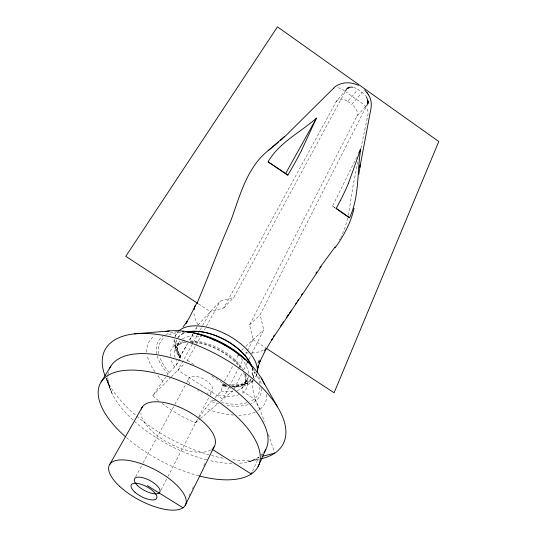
<?xml version="1.0" encoding="UTF-8"?>
<svg xmlns="http://www.w3.org/2000/svg" width="537" height="537" viewBox="0 0 537 537"><rect width="100%" height="100%" fill="white"/><g stroke="black" fill="none" stroke-linecap="round" stroke-linejoin="round"><path stroke-width="0.4" stroke-dasharray="2.69 2.01" d="M157.173 356.085A57.701 29.159 27.9 0 0 168.074 374.007A3.9 0.436 -57.2 0 1 169.256 372.53L175.794 365.596L180.674 357.172L178.365 351.849L178.512 352.326L177.572 347.741L177.593 348.278L177.781 345.137L177.673 345.66L178.902 342.472L175.626 348.251L177.74 345.553L177.338 345.915L180.009 344.089L179.526 344.351L182.895 343.029L186.406 342.364M252.853 380.76L252.665 385.694A41.114 33.791 54.1 0 0 254.518 396.964C257.357 405.428 262.197 413.02 264.177 421.827M180.721 356.964L180.21 358.152L179.767 357.333A38.919 19.95 27.9 0 1 180.117 340.901M253.182 377.88L254.652 371.443M174.095 339.216L173.961 344.801L175.418 350.312L179.412 357.736L180.654 356.837M108.239 373.645L108.501 372.181M253.175 378.014L254.484 372.027M188.078 342.868L186.936 344.828A47.491 5.095 -57 0 1 180.459 355.534L179.405 357.723M348.372 215.297L352.366 190.259A429.117 253.686 57.1 0 1 353.702 182.15L358.38 159.643M360.938 148.299L368.033 114.247A10.136 6.773 41.9 0 0 362.535 103.641L345.747 91.753M347.768 218.042L344.667 228.722L340.76 237.502M215.089 397.461L219.995 392.513L223.801 384.633L225.453 384.915M179.412 357.521L186.936 344.828M256.834 374.537L254.639 379.142M252.578 471.077L258.888 457.188A88.001 41.154 27.9 0 1 237.79 463.357M174.928 336.357L178.344 331.369M257.841 363.099L258.599 361.482M238.193 355.192L234.494 362.67M258.089 362.562L259.572 359.522M188.937 495.738L190.051 493.49M192.28 488.979L193.394 486.723M203.785 465.68L204.899 463.424M335.954 208.457L332.544 206.121L356.615 157.328M258.861 360.945L259.391 359.877M234.239 388.788L242.375 372.524M243.657 369.959L247.148 362.965M249.04 359.186L250.92 355.434M251.665 353.943L263.734 329.799L260.109 314.803L366.167 106.756M228.997 387.278L222.989 399.179L177.881 370.228L192.897 343.156M229.373 386.533L238.388 368.677M238.764 367.932L242.899 359.75M245.53 354.541L247.027 351.567M247.403 350.822L253.041 339.666L249.557 324.905L356.85 116.348L365.945 106.078M160.993 489.952L167.544 477.286M167.927 476.541L198.368 417.685M198.757 416.94L209.544 396.078M209.927 395.333L212.243 390.862M232.561 366.449L229.97 371.329A47.753 7.478 -57.5 0 1 224.453 381.055M197.952 325.039L220.23 301.176L233.823 297.451L345.063 91.814M197.066 326.677L195.293 329.946L196.374 327.966M135.626 476.802L142.768 463.619M143.164 462.881L174.518 405.019M174.914 404.287L186.42 383.049M186.816 382.317L188.802 378.652M202.644 325.597L210.35 311.695L223.761 307.949L336.115 101.721L344.418 91.693M186.943 361.065L195.696 345.687M196.045 345.049L200.892 336.256M204.315 330.054L205.329 328.208M206.349 326.362L220.23 301.176M193.307 342.425L198.173 333.645M198.583 332.913L199.798 330.718M200.207 329.987L202.234 326.328M339.444 239.918L340.122 238.723M263.002 353.232L263.197 352.89M223.11 383.27L222.338 385.391L227.896 386.459M158.455 400.622A79.463 39.107 27.9 0 1 152.709 395.662L162.845 381.163A58.432 6.209 -57 0 0 165.745 377.229M162.12 403.502A79.463 39.107 27.9 0 0 195.421 422.787L197.965 419.209M199.24 417.417L205.611 408.469A58.036 9.008 -57.4 0 0 210.927 401.454M176.062 365.241L177.478 363.039L177.035 362.227A39.087 19.856 27.9 0 1 176.163 360.428M336.115 101.721A10.223 6.887 41.3 0 1 347.687 101.459L357.911 89.498L362.086 92.465A10.391 6.887 41.6 0 1 365.569 95.875M356.85 116.348A10.216 6.88 41.5 0 0 351.809 104.366L362.086 92.465M253.524 380.478C248.517 385.942 240.556 387.224 233.481 386.996M223.761 307.949L233.823 297.451M174.606 367.039L174.639 366.999A42.436 21.46 27.9 0 1 170.853 359.186M152.709 395.662L170.86 377.323M171.444 376.732L184.493 363.549M249.557 324.905L260.109 314.803M241.603 350.211L243.409 348.547M245.818 346.325L263.734 329.799M222.392 385.412L223.788 384.626M261.17 455.208L262.882 453.725M195.421 422.787L199.811 419.035M200.435 418.498L217.975 403.475M220.479 401.327L232.904 390.688M258.888 457.188L253.88 459.914L247.966 461.874L259.089 459.242M230.91 385.506L236.421 385.318L241.006 384.324L245.194 382.102L247.255 379.666L244.751 384.74L245.758 381.451L245.684 381.995L245.664 378.753L245.724 379.297L244.899 375.752L245.08 376.249L243.449 372.47M190.957 342.156L192.575 342.217L192.172 342.19C210.652 343.855 228.5 353.292 240.314 367.597M226.983 385.774A42.181 21.722 27.9 0 1 226.742 385.741L225.016 385.445M223.459 386.009L224.547 386.19A38.919 19.95 27.9 0 0 227.715 386.566M220.922 390.976L222.016 391.158A39.087 19.856 27.9 0 0 234.139 391.258M224.701 385.331L224.238 385.244M223.775 385.204L223.023 385.042M223.07 384.995L226.54 385.647A42.081 21.668 27.9 0 0 226.768 385.687M218.009 394.91L221.499 395.581A42.436 21.46 27.9 0 0 239.072 394.661M215.384 401.018L214.424 400.73M214.102 400.629L212.169 400.011A3.873 0.638 -57.7 0 0 210.934 401.441A57.701 29.159 27.9 0 0 218.962 403.844M332.544 206.121L335.625 208.007M187.561 360.441L195.085 365.294M211.806 376.075L219.277 380.887M219.848 381.257L226.721 385.687M229.01 387.157L230.722 388.264M198.475 303.908L210.35 311.695M253.041 339.666L266.003 348.157A41.597 22.735 27.9 0 1 251.182 352.997M347.687 101.459L351.809 104.366M344.546 90.901L343.344 90.048A10.176 6.813 40.8 0 0 336.618 87.685M105.903 377.907L112.072 393.52L106.232 378.236M106.151 378.209L109.541 387.345L108.118 381.424L107.924 377.444M268.399 434.359L274.743 453.168M245.443 374.128A42.436 21.46 27.9 0 1 241.039 393.796M170.249 356.145A42.436 21.46 27.9 0 1 183.909 341.653M190.326 341.351A42.436 21.46 27.9 0 1 242.549 369.335M244.899 373.645A39.087 19.856 27.9 0 1 236.891 390.6M175.109 357.501A39.087 19.856 27.9 0 1 184.634 341.834M190.105 341.055A39.087 19.856 27.9 0 1 243.18 369.933M248.376 376.383A38.919 19.95 27.9 0 1 232.924 386.667M182.54 338.914A38.919 19.95 27.9 0 1 201.711 336.605M237.683 354.709A38.919 19.95 27.9 0 1 238.945 355.95M241.261 358.468A38.919 19.95 27.9 0 1 248.537 373.752M251.115 379.075A42.081 21.668 27.9 0 1 231.44 386.177M176.733 339.814A42.081 21.668 27.9 0 0 180.056 357.286L180.009 357.333A42.181 21.722 27.9 0 1 176.747 339.532M178.089 337.525A42.081 21.668 27.9 0 1 185.386 332.651M252.081 367.852A42.081 21.668 27.9 0 1 252.229 376.652M259.962 409.288A51.237 41.832 54.2 0 1 255.807 400.763A3.262 2.759 53.8 0 0 254.35 398.944L243.677 392.057A3.249 2.752 52.2 0 1 242.254 387.781L244.751 382.727A3.235 2.732 51.8 0 1 248.651 381.935L248.732 381.988A3.222 2.712 51.4 0 0 252.82 380.592M266.768 394.42A65.615 32.898 27.9 0 1 257.693 410.818M255.162 412.121A65.615 32.898 27.9 0 1 236.663 415.195M233.548 415.041A65.615 32.898 27.9 0 1 205.611 408.469M162.845 381.163A65.615 32.898 27.9 0 1 157.677 375.423M155.005 371.933A65.615 32.898 27.9 0 1 147.266 355.44M146.829 352.131A65.615 32.898 27.9 0 1 154.575 335.867M261.72 388.392A57.701 29.159 27.9 0 1 250.846 403.663M248.161 404.623A57.701 29.159 27.9 0 1 224.969 405.133M156.616 353.849A57.701 29.159 27.9 0 1 163.013 336.249M165.839 334.605A57.701 29.159 27.9 0 1 178.579 331.624M258.78 376.712A57.701 29.159 27.9 0 1 261.526 385.485M210.746 449.952A41.067 18.533 27.9 0 1 169.799 443.582A41.067 18.533 27.9 0 1 140.882 413.329M198.811 475.829A89.176 40.329 27.9 0 1 126.625 437.769M262.418 454.221A88.001 41.154 27.9 0 1 261.331 455.269M231.883 463.465A88.001 41.154 27.9 0 1 208.953 460.35M206.725 459.8A88.001 41.154 27.9 0 1 108.273 372.624M258.881 459.256A100.748 48.162 27.9 0 1 231.286 459.524M223.117 458.209A100.748 48.162 27.9 0 1 211.316 455.45M209.074 454.819A100.748 48.162 27.9 0 1 106.266 378.739M259.989 387.016A55.479 28.065 27.9 0 1 249.571 401.75M246.993 402.683A55.479 28.065 27.9 0 1 221.546 402.589M169.262 372.517A55.479 28.065 27.9 0 1 159.67 356.702M158.912 353.823A55.479 28.065 27.9 0 1 165.127 336.914M168.853 334.88A55.479 28.065 27.9 0 1 185.043 332.45M252.692 368.442A55.479 28.065 27.9 0 1 259.68 383.505M248.463 352.984A41.597 22.735 27.9 0 1 244.214 352.628M198.126 324.717A41.597 22.735 27.9 0 1 193.877 312.406M251.027 379.417A42.181 21.722 27.9 0 1 231.454 386.237M177.747 337.813A42.181 21.722 27.9 0 1 185.56 332.504M252.262 368.174A42.181 21.722 27.9 0 1 252.356 376.598M256.954 373.953A45.128 23.38 27.9 0 1 254.726 378.384M252.437 380.639A45.128 23.38 27.9 0 1 228.769 384.257M180.445 355.534A45.128 23.38 27.9 0 1 174.814 338.706M175.143 336.988A45.128 23.38 27.9 0 1 177.975 331.738M168.068 374.014A58.432 6.209 -57 0 1 167.067 375.41M189.809 383.895A13.217 6.491 27.9 0 1 194.743 376.276A13.217 6.491 27.9 0 1 210.96 385.009A13.217 6.491 27.9 0 1 206.967 393.131M198.797 391.064A13.217 6.491 27.9 0 1 197.676 390.513M353.702 87.45A10.398 6.894 41.3 0 1 357.911 89.498M193.313 333.551L189.192 340.928L193.354 333.49"/><path stroke-width="0.81" d="M358.837 152.823L360.689 149.071C356.991 171.941 359.575 196.354 349.574 217.814L336.632 208.927M358.877 174.156L360.334 164.389L359.897 167.215L370.973 108.514C371.946 103.614 370.886 98.352 368.12 94.197M354.058 208.39C350.782 222.788 343.707 235.951 335.075 247.826M360.689 149.071L348.392 183.432M258.109 466.559L265.788 449.55M251.913 472.54L251.249 473.996L211.947 449.147M195.213 305.889L189.521 317.421L185.795 323.529L187.339 321.401L183.036 326.959M301.351 150.776A108.185 10.122 -56 0 1 292.417 167.302L287.879 175.163L268.091 161.845C279.133 142.406 300.284 132.545 316.461 118.113L301.317 150.823M185.104 505.639L214.129 446.777M366.529 106.031L367.268 104.587A10.391 6.887 41.6 0 0 366.14 96.707M340.411 200.415L336.243 208.383M345.445 91.102L346.217 89.672A10.398 6.894 41.3 0 1 352.796 87.242M285.489 173.8L316.461 118.113M109.897 464.196L142.325 407.006M264.385 350.856L264.587 350.513M264.989 349.835L265.392 349.164M101.117 382.035L110.884 366.1M301.465 295.041L302.297 293.746M297.686 300.908L298.532 299.599M295.545 304.184L296.404 302.875M335.068 246.98L319.817 267.688M273.494 336.451L274.427 335.068M290.248 312.111L291.598 310.124M289.658 312.977L290.463 311.802M287.644 315.91L288.859 314.152M287.517 316.098L288.436 314.769M286.422 317.682L287.241 316.501M280.643 325.993L281.891 324.2M282.717 323.005L283.543 321.817M321.126 266.5L271.433 340.364L272.702 338.464L265.587 350.131L259.19 362.999L260.056 361.005L257.874 367.697L258.384 365.482L257.203 372.806A45.128 23.38 27.9 0 0 227.252 334.866A45.128 23.38 27.9 0 0 178.761 330.953M315.971 273.051L316.823 271.85M268.755 150.031L284.415 136.526M271.393 148.172C247.396 165.06 240.469 194.381 230.984 220.318C219.096 247.644 208.772 275.609 197.146 303.043A41.597 22.735 27.9 0 0 194.018 309.782M272.4 147.306L273.91 146.01M276.924 143.446L278.421 142.164M274.414 145.581L276.427 143.869M333.705 87.981C340.23 81.772 350.648 81.402 358.401 85.423M347.103 88.518L349.063 87.383M262.056 456.383L274.743 453.168M134.505 333.866L169.403 330.946M147.151 485.555L182.996 507.767M197.777 303.452L125.806 256.297L277.475 26.85L438.783 141.52L334.095 392.775L266.318 348.365M364.683 89.887L368.536 94.814M367.12 92.693L367.483 93.237M261.324 378.142L277.401 406.724M367.724 100.614L367.751 102.54M336.323 208.437A62.366 0.503 34.4 0 1 349.426 217.713M348.432 183.386A107.373 15.996 -56 0 1 340.445 200.382M268.225 161.939A62.198 0.503 34.4 0 1 287.825 175.116M213.229 339.693A38.919 19.95 27.9 0 1 214.135 340.035M224.741 345.11A38.919 19.95 27.9 0 1 225.587 345.613M141.271 409.154A41.067 18.533 27.9 0 1 187.769 411.154A41.067 18.533 27.9 0 1 212.988 448.227M125.457 436.749A89.176 40.329 27.9 0 1 130.316 370.094A89.176 40.329 27.9 0 1 252.175 434.681A89.176 40.329 27.9 0 1 199.563 476.024M109.347 369.073A88.001 41.154 27.9 0 1 208.544 372.9A88.001 41.154 27.9 0 1 263.889 452.53M105.124 375.974A100.748 48.162 27.9 0 1 216.834 354.501A100.748 48.162 27.9 0 1 261.076 458.793M186.869 332.135A42.181 21.722 27.9 0 1 224.681 339.706A42.181 21.722 27.9 0 1 251.84 366.805M187.379 332.094A42.081 21.668 27.9 0 1 251.41 365.892M165.322 331.571A65.615 32.898 27.9 0 1 264.506 384.499M197.045 334.054A55.479 28.065 27.9 0 1 244.973 359.669M247.282 361.998A55.479 28.065 27.9 0 1 248.013 362.777M182.647 331.557A57.701 29.159 27.9 0 1 183.708 331.591M185.876 331.712A57.701 29.159 27.9 0 1 252.887 367.382M334.001 88.222A10.176 6.813 40.8 0 0 332.584 89.189L286.154 135.304A518.876 314.796 21.9 0 1 280.401 140.466M368.342 101.144A9.062 3.793 67.1 0 1 368.113 103.675M347.452 88.632A9.069 4.182 3.1 0 1 349.48 87.638M119.791 486.482A42.967 17.063 27.9 0 0 184.842 506.022A42.967 17.063 27.9 0 0 137.667 462.558A42.967 17.063 27.9 0 0 119.791 486.482M137.714 485.737A14.318 5.685 27.9 0 0 159.536 492.624A14.318 5.685 27.9 0 0 144.292 478.131A14.318 5.685 27.9 0 0 137.714 485.737M134.955 492.207A14.378 5.625 27.9 0 0 156.556 498.504A14.378 5.625 27.9 0 0 140.358 484.052A14.378 5.625 27.9 0 0 134.955 492.207"/></g></svg>
